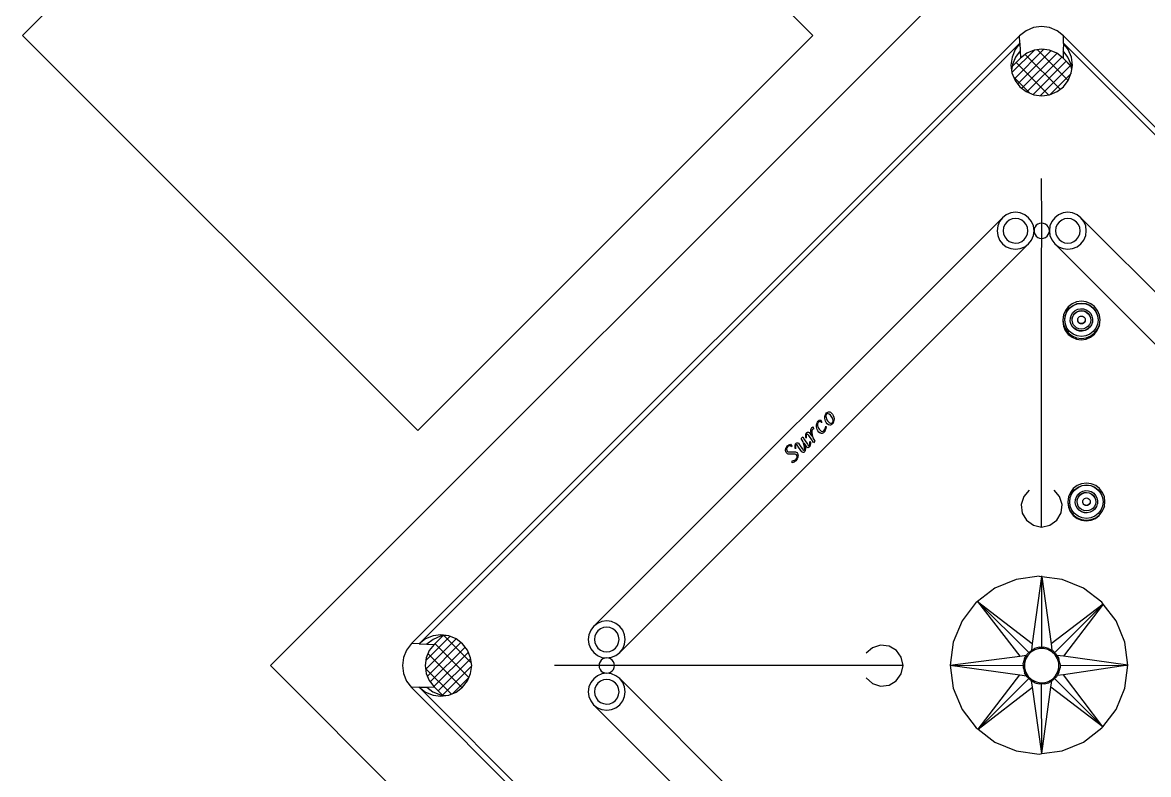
# Model space of a CAD drawing. Extents: x -32840 to 422982, y 280745 to 888746.
# Drawn here: x 98520 to 99426, y 808732 to 809338 of the extents above; entities that cross this region are included whole.
import ezdxf

# ---------------------------------------------------------------- set-up
doc = ezdxf.new("R2010")
doc.units = 0
doc.header["$LTSCALE"] = 1000
doc.layers.add('A - 100_CH$0$A_FURNITURE LAYOUT', color=36, linetype='Continuous')

# ---------------------------------------------------------------- blocks, each defined once
blk = doc.blocks.new('A - 101_CH$0$ccccccccccc333333333')
for p, q in [((392593.42, -281154.51), (392453.19, -281154.51)), ((392453.19, -281154.51), (392453.19, -281295.05)), ((392465.92, -281165.78), (392465.09, -281166.41)), ((392466.87, -281165.39), (392465.92, -281165.78)), ((392467.9, -281165.25), (392466.87, -281165.39)), ((392468.57, -281165.97), (392467.9, -281165.25)), ((392467.9, -281165.25), (392577.56, -281165.25)), ((392576.9, -281165.97), (392577.56, -281165.25)), ((392578.59, -281165.39), (392577.56, -281165.25)), ((392579.54, -281165.78), (392578.59, -281165.39)), ((392580.36, -281166.41), (392579.54, -281165.78)), ((392464.46, -281167.23), (392464.07, -281168.19)), ((392465.09, -281166.41), (392464.46, -281167.23)), ((392468.57, -281165.97), (392576.9, -281165.97)), ((392468.57, -281165.97), (392469.22, -281166.67)), ((392469.58, -281166.1), (392468.57, -281165.97)), ((392470.22, -281166.81), (392469.22, -281166.67)), ((392469.22, -281166.67), (392469.86, -281167.36)), ((392470.53, -281166.5), (392469.58, -281166.1)), ((392471.16, -281167.19), (392470.22, -281166.81)), ((392471.34, -281167.12), (392470.53, -281166.5)), ((392471.37, -281167.36), (392471.16, -281167.19)), ((392471.73, -281167.64), (392471.34, -281167.12)), ((392574.14, -281167.12), (392573.72, -281167.66)), ((392574.33, -281167.19), (392574.11, -281167.36)), ((392574.95, -281166.5), (392574.14, -281167.12)), ((392575.26, -281166.81), (392574.33, -281167.19)), ((392575.89, -281166.1), (392574.95, -281166.5)), ((392576.26, -281166.67), (392575.26, -281166.81)), ((392576.26, -281166.67), (392575.64, -281167.36)), ((392576.9, -281165.97), (392575.89, -281166.1)), ((392576.9, -281165.97), (392576.26, -281166.67)), ((392580.99, -281167.23), (392580.36, -281166.41)), ((392581.39, -281168.19), (392580.99, -281167.23)), ((392464.07, -281168.19), (392463.93, -281169.22)), ((392467.16, -281168.48), (392466.55, -281169.27)), ((392467.95, -281167.87), (392467.16, -281168.48)), ((392472.02, -281168.07), (392467.69, -281168.07)), ((392468.87, -281167.49), (392467.95, -281167.87)), ((392468.47, -281173.79), (392468.47, -281167.66)), ((392469.86, -281167.36), (392468.87, -281167.49)), ((392469.86, -281167.36), (392471.37, -281167.36)), ((392470.01, -281173.49), (392470.01, -281167.36)), ((392471.73, -281167.64), (392471.37, -281167.36)), ((392471.54, -281172.39), (392471.54, -281167.49)), ((392471.96, -281167.93), (392471.73, -281167.64)), ((392472.35, -281168.87), (392471.96, -281167.93)), ((392573.51, -281167.93), (392573.12, -281168.87)), ((392578.48, -281168.67), (392573.21, -281168.67)), ((392573.3, -281171.33), (392573.3, -281168.45)), ((392573.72, -281167.66), (392573.51, -281167.93)), ((392577.58, -281167.89), (392573.54, -281167.89)), ((392574.11, -281167.36), (392573.72, -281167.66)), ((392574.11, -281167.36), (392575.64, -281167.36)), ((392574.84, -281173.19), (392574.84, -281167.36)), ((392576.63, -281167.49), (392575.64, -281167.36)), ((392576.37, -281173.73), (392576.37, -281167.46)), ((392577.55, -281167.87), (392576.63, -281167.49)), ((392578.34, -281168.48), (392577.55, -281167.87)), ((392577.91, -281173.67), (392577.91, -281168.15)), ((392578.95, -281169.27), (392578.34, -281168.48)), ((392581.52, -281169.22), (392581.39, -281168.19)), ((392464.65, -281169.89), (392463.93, -281169.22)), ((392463.93, -281169.22), (392463.93, -281278.88)), ((392464.65, -281169.89), (392464.79, -281170.9)), ((392464.65, -281169.89), (392464.65, -281278.22)), ((392464.65, -281169.89), (392465.35, -281170.54)), ((392466.55, -281169.27), (392466.17, -281170.19)), ((392472.45, -281169.62), (392466.41, -281169.62)), ((392472.34, -281168.84), (392466.88, -281168.84)), ((392466.93, -281173.41), (392466.93, -281168.77)), ((392472.48, -281169.89), (392472.35, -281168.87)), ((392472.35, -281170.9), (392472.48, -281169.89)), ((392573.12, -281168.87), (392572.99, -281169.89)), ((392572.99, -281169.89), (392573.12, -281170.9)), ((392579.02, -281169.44), (392573.05, -281169.44)), ((392579.33, -281170.19), (392578.95, -281169.27)), ((392580.82, -281169.89), (392580.13, -281170.54)), ((392580.69, -281170.9), (392580.82, -281169.89)), ((392580.82, -281169.89), (392581.52, -281169.22)), ((392580.82, -281169.89), (392580.82, -281278.22)), ((392581.52, -281169.22), (392581.52, -281278.88)), ((392464.79, -281170.9), (392465.18, -281171.85)), ((392465.35, -281170.54), (392465.48, -281171.54)), ((392465.35, -281170.54), (392466.04, -281171.18)), ((392465.48, -281171.54), (392465.87, -281172.48)), ((392466.17, -281170.19), (392466.04, -281171.18)), ((392472.24, -281171.16), (392466.04, -281171.16)), ((392466.04, -281171.18), (392466.04, -281172.69)), ((392472.42, -281170.39), (392466.14, -281170.39)), ((392471.96, -281171.85), (392472.35, -281170.9)), ((392579.33, -281170.21), (392573.03, -281170.21)), ((392573.12, -281170.9), (392573.51, -281171.85)), ((392579.44, -281170.98), (392573.16, -281170.98)), ((392579.46, -281171.18), (392579.33, -281170.19)), ((392579.45, -281172.7), (392579.45, -281171.07)), ((392580.13, -281170.54), (392579.46, -281171.18)), ((392579.46, -281171.18), (392579.46, -281172.68)), ((392579.61, -281172.48), (392580, -281171.54)), ((392580, -281171.54), (392580.13, -281170.54)), ((392580.3, -281171.85), (392580.69, -281170.9)), ((392465.18, -281171.85), (392465.8, -281172.66)), ((392465.8, -281172.66), (392466.31, -281173.05)), ((392465.87, -281172.48), (392466.04, -281172.69)), ((392471.89, -281171.93), (392466.04, -281171.93)), ((392466.04, -281172.69), (392466.31, -281173.05)), ((392471.27, -281172.7), (392466.05, -281172.7)), ((392470.53, -281173.28), (392471.34, -281172.66)), ((392471.34, -281172.66), (392471.96, -281171.85)), ((392579.46, -281171.76), (392573.48, -281171.76)), ((392573.51, -281171.85), (392574.14, -281172.66)), ((392579.46, -281172.53), (392574.04, -281172.53)), ((392574.14, -281172.66), (392574.95, -281173.28)), ((392579.2, -281173.02), (392579.67, -281172.66)), ((392579.2, -281173.02), (392579.46, -281172.68)), ((392579.46, -281172.68), (392579.61, -281172.48)), ((392579.67, -281172.66), (392580.3, -281171.85)), ((392466.31, -281173.05), (392466.61, -281173.28)), ((392466.61, -281173.28), (392467.55, -281173.67)), ((392470.05, -281173.48), (392467.09, -281173.48)), ((392467.55, -281173.67), (392468.57, -281173.8)), ((392468.57, -281173.8), (392469.58, -281173.67)), ((392469.58, -281173.67), (392470.53, -281173.28)), ((392574.95, -281173.28), (392575.89, -281173.67)), ((392578.81, -281173.3), (392575, -281173.3)), ((392575.89, -281173.67), (392576.9, -281173.8)), ((392576.9, -281173.8), (392577.92, -281173.67)), ((392577.92, -281173.67), (392578.86, -281173.28)), ((392578.86, -281173.28), (392579.2, -281173.02)), ((392482.83, -281184.15), (392478.8, -281180.12)), ((392485.87, -281180.12), (392485.26, -281180.2)), ((392486.48, -281180.2), (392485.87, -281180.12)), ((392485.87, -281180.12), (392559.6, -281180.12)), ((392559.6, -281180.12), (392558.99, -281180.2)), ((392560.21, -281180.2), (392559.6, -281180.12)), ((392562.65, -281184.15), (392566.67, -281180.12)), ((392483.83, -281181.3), (392483.6, -281181.87)), ((392484.21, -281180.81), (392483.83, -281181.3)), ((392484.7, -281180.44), (392484.21, -281180.81)), ((392484.76, -281181.37), (392484.51, -281181.69)), ((392485.26, -281180.2), (392484.7, -281180.44)), ((392485.09, -281181.12), (392484.76, -281181.37)), ((392485.47, -281180.96), (392485.09, -281181.12)), ((392485.87, -281180.91), (392485.47, -281180.96)), ((392486.28, -281180.96), (392485.87, -281180.91)), ((392486.66, -281181.12), (392486.28, -281180.96)), ((392487.05, -281180.44), (392486.48, -281180.2)), ((392486.99, -281181.37), (392486.66, -281181.12)), ((392487.24, -281181.69), (392486.99, -281181.37)), ((392487.54, -281180.81), (392487.05, -281180.44)), ((392487.92, -281181.3), (392487.54, -281180.81)), ((392488.15, -281181.87), (392487.92, -281181.3)), ((392518.97, -281181.69), (392519.03, -281181.59)), ((392519.03, -281181.59), (392519.12, -281181.5)), ((392519.12, -281181.5), (392519.24, -281181.42)), ((392519.26, -281181.52), (392519.17, -281181.64)), ((392519.24, -281181.42), (392519.36, -281181.36)), ((392519.39, -281181.45), (392519.26, -281181.52)), ((392519.36, -281181.36), (392519.49, -281181.32)), ((392519.55, -281181.42), (392519.39, -281181.45)), ((392519.49, -281181.32), (392519.63, -281181.31)), ((392519.7, -281181.44), (392519.55, -281181.42)), ((392519.63, -281181.31), (392519.84, -281181.34)), ((392519.82, -281181.5), (392519.7, -281181.44)), ((392519.9, -281181.59), (392519.82, -281181.5)), ((392519.84, -281181.34), (392520.07, -281181.42)), ((392519.92, -281181.7), (392519.9, -281181.59)), ((392520.07, -281181.42), (392520, -281181.76)), ((392557.56, -281181.3), (392557.32, -281181.87)), ((392557.93, -281180.81), (392557.56, -281181.3)), ((392558.42, -281180.44), (392557.93, -281180.81)), ((392558.49, -281181.37), (392558.24, -281181.69)), ((392558.99, -281180.2), (392558.42, -281180.44)), ((392558.81, -281181.12), (392558.49, -281181.37)), ((392559.19, -281180.96), (392558.81, -281181.12)), ((392559.6, -281180.91), (392559.19, -281180.96)), ((392560, -281180.96), (392559.6, -281180.91)), ((392560.38, -281181.12), (392560, -281180.96)), ((392560.78, -281180.44), (392560.21, -281180.2)), ((392560.71, -281181.37), (392560.38, -281181.12)), ((392560.96, -281181.69), (392560.71, -281181.37)), ((392561.27, -281180.81), (392560.78, -281180.44)), ((392561.64, -281181.3), (392561.27, -281180.81)), ((392561.88, -281181.87), (392561.64, -281181.3)), ((392483.6, -281181.87), (392483.52, -281182.48)), ((392483.52, -281182.48), (392483.6, -281183.09)), ((392484.36, -281182.07), (392484.3, -281182.48)), ((392484.3, -281182.48), (392484.36, -281182.88)), ((392484.51, -281181.69), (392484.36, -281182.07)), ((392484.36, -281182.88), (392484.51, -281183.26)), ((392487.39, -281182.07), (392487.24, -281181.69)), ((392487.24, -281183.26), (392487.39, -281182.88)), ((392487.45, -281182.48), (392487.39, -281182.07)), ((392487.39, -281182.88), (392487.45, -281182.48)), ((392488.23, -281182.48), (392488.15, -281181.87)), ((392488.15, -281183.09), (392488.23, -281182.48)), ((392518.91, -281181.93), (392518.93, -281181.81)), ((392518.92, -281182.04), (392518.91, -281181.93)), ((392518.96, -281182.13), (392518.92, -281182.04)), ((392518.93, -281181.81), (392518.97, -281181.69)), ((392519.05, -281182.23), (392518.96, -281182.13)), ((392519.22, -281182.39), (392519.05, -281182.23)), ((392519.17, -281181.64), (392519.14, -281181.78)), ((392519.14, -281181.78), (392519.15, -281181.88)), ((392519.15, -281181.88), (392519.2, -281181.97)), ((392519.2, -281181.97), (392519.29, -281182.07)), ((392519.41, -281182.56), (392519.22, -281182.39)), ((392519.29, -281182.07), (392519.45, -281182.21)), ((392519.51, -281182.66), (392519.41, -281182.56)), ((392519.45, -281182.21), (392519.61, -281182.35)), ((392519.58, -281182.75), (392519.51, -281182.66)), ((392519.62, -281182.83), (392519.58, -281182.75)), ((392519.61, -281182.35), (392519.72, -281182.46)), ((392519.61, -281183.07), (392519.64, -281182.92)), ((392519.64, -281182.92), (392519.62, -281182.83)), ((392519.72, -281182.46), (392519.81, -281182.57)), ((392519.81, -281183.02), (392519.73, -281183.12)), ((392519.81, -281182.57), (392519.86, -281182.67)), ((392519.86, -281182.9), (392519.81, -281183.02)), ((392519.86, -281182.67), (392519.87, -281182.77)), ((392519.87, -281182.77), (392519.86, -281182.9)), ((392519.92, -281181.76), (392519.92, -281181.7)), ((392520, -281181.76), (392519.92, -281181.76)), ((392520.34, -281182.08), (392520.1, -281182.3)), ((392520.1, -281182.3), (392520.13, -281182.18)), ((392520.13, -281182.18), (392520.27, -281182.04)), ((392520.27, -281182.04), (392520.41, -281181.94)), ((392520.43, -281182.03), (392520.34, -281182.08)), ((392520.4, -281183.14), (392520.42, -281182.95)), ((392520.41, -281181.94), (392520.54, -281181.88)), ((392520.42, -281182.95), (392520.55, -281182.29)), ((392520.5, -281182.01), (392520.43, -281182.03)), ((392520.56, -281182.03), (392520.5, -281182.01)), ((392520.54, -281181.88), (392520.66, -281181.86)), ((392520.55, -281182.29), (392520.58, -281182.09)), ((392520.58, -281182.09), (392520.56, -281182.03)), ((392520.66, -281181.86), (392520.74, -281181.87)), ((392520.69, -281182.95), (392520.67, -281183.08)), ((392520.82, -281182.29), (392520.69, -281182.95)), ((392520.74, -281181.87), (392520.8, -281181.91)), ((392520.8, -281181.91), (392520.84, -281181.98)), ((392520.85, -281182.06), (392520.82, -281182.29)), ((392520.84, -281181.98), (392520.85, -281182.06)), ((392520.88, -281183.13), (392521.06, -281182.95)), ((392521.17, -281182.96), (392520.98, -281183.2)), ((392521.06, -281182.95), (392521.25, -281182.68)), ((392521.36, -281182.63), (392521.17, -281182.96)), ((392521.25, -281182.68), (392521.43, -281182.38)), ((392521.28, -281183.19), (392521.32, -281182.96)), ((392521.32, -281182.96), (392521.38, -281182.63)), ((392521.38, -281182.63), (392521.36, -281182.63)), ((392521.43, -281182.38), (392521.53, -281181.89)), ((392521.53, -281181.89), (392521.82, -281181.88)), ((392521.58, -281182.96), (392521.55, -281183.16)), ((392521.72, -281182.29), (392521.58, -281182.96)), ((392521.82, -281181.88), (392521.72, -281182.29)), ((392521.8, -281183.17), (392522.03, -281182.95)), ((392522.03, -281182.95), (392522.01, -281183.07)), ((392522.26, -281182.09), (392522.02, -281182.32)), ((392522.02, -281182.32), (392522.05, -281182.2)), ((392522.05, -281182.2), (392522.2, -281182.05)), ((392522.2, -281182.05), (392522.34, -281181.95)), ((392522.35, -281182.03), (392522.26, -281182.09)), ((392522.26, -281183.37), (392522.36, -281182.96)), ((392522.34, -281181.95), (392522.47, -281181.88)), ((392522.43, -281182.01), (392522.35, -281182.03)), ((392522.36, -281182.96), (392522.49, -281182.3)), ((392522.49, -281182.04), (392522.43, -281182.01)), ((392522.47, -281181.88), (392522.59, -281181.86)), ((392522.51, -281182.13), (392522.49, -281182.04)), ((392522.49, -281182.3), (392522.51, -281182.13)), ((392522.65, -281182.87), (392522.55, -281183.36)), ((392522.59, -281181.86), (392522.67, -281181.88)), ((392522.85, -281182.53), (392522.65, -281182.87)), ((392522.67, -281181.88), (392522.73, -281181.92)), ((392522.76, -281182.3), (392522.69, -281182.63)), ((392522.69, -281182.63), (392522.71, -281182.63)), ((392522.71, -281182.63), (392522.89, -281182.32)), ((392522.73, -281181.92), (392522.77, -281181.99)), ((392522.78, -281182.08), (392522.76, -281182.3)), ((392522.77, -281181.99), (392522.78, -281182.08)), ((392523.04, -281182.29), (392522.85, -281182.53)), ((392522.89, -281182.32), (392523.09, -281182.08)), ((392523.2, -281182.14), (392523.04, -281182.29)), ((392523.09, -281182.08), (392523.2, -281181.98)), ((392523.2, -281181.98), (392523.3, -281181.92)), ((392523.28, -281182.11), (392523.2, -281182.14)), ((392523.34, -281182.09), (392523.28, -281182.11)), ((392523.3, -281181.92), (392523.4, -281181.88)), ((392523.41, -281182.11), (392523.34, -281182.09)), ((392523.4, -281181.88), (392523.49, -281181.86)), ((392523.48, -281182.15), (392523.41, -281182.11)), ((392523.66, -281181.9), (392523.48, -281182.15)), ((392523.49, -281181.86), (392523.58, -281181.87)), ((392523.58, -281181.87), (392523.66, -281181.9)), ((392523.71, -281182.91), (392523.72, -281182.72)), ((392523.73, -281183.1), (392523.71, -281182.91)), ((392523.72, -281182.72), (392523.78, -281182.53)), ((392523.78, -281182.53), (392523.87, -281182.36)), ((392523.87, -281182.36), (392524, -281182.19)), ((392524, -281182.19), (392524.15, -281182.05)), ((392524.01, -281182.68), (392524, -281182.87)), ((392524, -281182.87), (392524.02, -281183.03)), ((392524.04, -281182.52), (392524.01, -281182.68)), ((392524.02, -281183.03), (392524.07, -281183.14)), ((392524.09, -281182.37), (392524.04, -281182.52)), ((392524.16, -281182.23), (392524.09, -281182.37)), ((392524.15, -281182.05), (392524.31, -281181.94)), ((392524.25, -281182.12), (392524.16, -281182.23)), ((392524.34, -281182.04), (392524.25, -281182.12)), ((392524.31, -281181.94), (392524.48, -281181.88)), ((392524.44, -281181.99), (392524.34, -281182.04)), ((392524.56, -281181.98), (392524.44, -281181.99)), ((392524.48, -281181.88), (392524.65, -281181.86)), ((392524.67, -281181.99), (392524.56, -281181.98)), ((392524.65, -281181.86), (392524.81, -281181.88)), ((392524.74, -281182.02), (392524.67, -281181.99)), ((392524.71, -281183.09), (392524.88, -281182.99)), ((392524.79, -281182.08), (392524.74, -281182.02)), ((392524.81, -281182.16), (392524.79, -281182.08)), ((392524.79, -281182.26), (392524.81, -281182.16)), ((392524.79, -281182.28), (392524.79, -281182.26)), ((392524.87, -281182.28), (392524.79, -281182.28)), ((392524.81, -281181.88), (392524.96, -281181.93)), ((392524.88, -281182.99), (392524.86, -281183.09)), ((392524.96, -281181.93), (392524.87, -281182.28)), ((392525.21, -281182.91), (392525.23, -281182.72)), ((392525.24, -281183.1), (392525.21, -281182.91)), ((392525.23, -281182.72), (392525.28, -281182.53)), ((392525.28, -281182.53), (392525.38, -281182.36)), ((392525.38, -281182.36), (392525.5, -281182.19)), ((392525.5, -281182.19), (392525.65, -281182.05)), ((392525.52, -281182.67), (392525.51, -281182.84)), ((392525.51, -281182.84), (392525.52, -281183.03)), ((392525.54, -281182.52), (392525.52, -281182.67)), ((392525.52, -281183.03), (392525.57, -281183.16)), ((392525.59, -281182.38), (392525.54, -281182.52)), ((392525.66, -281182.24), (392525.59, -281182.38)), ((392525.65, -281182.05), (392525.81, -281181.94)), ((392525.74, -281182.12), (392525.66, -281182.24)), ((392525.82, -281182.04), (392525.74, -281182.12)), ((392525.81, -281181.94), (392525.97, -281181.88)), ((392525.91, -281181.99), (392525.82, -281182.04)), ((392526.01, -281181.98), (392525.91, -281181.99)), ((392525.97, -281181.88), (392526.14, -281181.86)), ((392526.13, -281182), (392526.01, -281181.98)), ((392526.05, -281183.13), (392526.13, -281183.02)), ((392526.21, -281182.09), (392526.13, -281182)), ((392526.13, -281183.02), (392526.19, -281182.88)), ((392526.14, -281181.86), (392526.23, -281181.87)), ((392526.19, -281182.88), (392526.24, -281182.74)), ((392526.26, -281182.23), (392526.21, -281182.09)), ((392526.23, -281181.87), (392526.31, -281181.9)), ((392526.24, -281182.74), (392526.27, -281182.58)), ((392526.28, -281182.42), (392526.26, -281182.23)), ((392526.27, -281182.58), (392526.28, -281182.42)), ((392526.41, -281182.9), (392526.28, -281183.07)), ((392526.31, -281181.9), (392526.39, -281181.94)), ((392526.39, -281181.94), (392526.45, -281182)), ((392526.5, -281182.72), (392526.41, -281182.9)), ((392526.45, -281182), (392526.51, -281182.07)), ((392526.56, -281182.54), (392526.5, -281182.72)), ((392526.51, -281182.07), (392526.54, -281182.15)), ((392526.54, -281182.15), (392526.57, -281182.34)), ((392526.57, -281182.34), (392526.56, -281182.54)), ((392557.32, -281181.87), (392557.24, -281182.48)), ((392557.24, -281182.48), (392557.32, -281183.09)), ((392558.08, -281182.07), (392558.03, -281182.48)), ((392558.03, -281182.48), (392558.08, -281182.88)), ((392558.24, -281181.69), (392558.08, -281182.07)), ((392558.08, -281182.88), (392558.24, -281183.26)), ((392561.12, -281182.07), (392560.96, -281181.69)), ((392560.96, -281183.26), (392561.12, -281182.88)), ((392561.17, -281182.48), (392561.12, -281182.07)), ((392561.12, -281182.88), (392561.17, -281182.48)), ((392561.96, -281182.48), (392561.88, -281181.87)), ((392561.88, -281183.09), (392561.96, -281182.48)), ((392482.67, -281184.35), (392482.57, -281184.58)), ((392482.83, -281184.15), (392482.67, -281184.35)), ((392483.03, -281183.99), (392482.83, -281184.15)), ((392484.21, -281185.53), (392482.83, -281184.15)), ((392483.26, -281183.89), (392483.03, -281183.99)), ((392483.52, -281183.86), (392483.26, -281183.89)), ((392483.77, -281183.89), (392483.52, -281183.86)), ((392483.6, -281183.09), (392483.83, -281183.66)), ((392484, -281183.99), (392483.77, -281183.89)), ((392483.83, -281183.66), (392484.21, -281184.15)), ((392484.21, -281184.15), (392484, -281183.99)), ((392484.36, -281184.35), (392484.21, -281184.15)), ((392484.21, -281184.15), (392484.7, -281184.52)), ((392484.46, -281184.58), (392484.36, -281184.35)), ((392484.51, -281183.26), (392484.76, -281183.59)), ((392484.76, -281183.59), (392485.09, -281183.84)), ((392485.09, -281183.84), (392485.47, -281184)), ((392485.47, -281184), (392485.87, -281184.05)), ((392485.87, -281184.05), (392486.28, -281184)), ((392486.28, -281184), (392486.66, -281183.84)), ((392486.66, -281183.84), (392486.99, -281183.59)), ((392486.99, -281183.59), (392487.24, -281183.26)), ((392487.05, -281184.52), (392487.54, -281184.15)), ((392487.54, -281184.15), (392487.92, -281183.66)), ((392487.92, -281183.66), (392488.15, -281183.09)), ((392518.52, -281183.28), (392518.7, -281183.09)), ((392518.77, -281183.37), (392518.52, -281183.28)), ((392518.7, -281183.09), (392518.83, -281183.18)), ((392519.03, -281183.41), (392518.77, -281183.37)), ((392518.83, -281183.18), (392518.96, -281183.24)), ((392518.96, -281183.24), (392519.09, -281183.28)), ((392519.2, -281183.39), (392519.03, -281183.41)), ((392519.09, -281183.28), (392519.22, -281183.29)), ((392519.35, -281183.36), (392519.2, -281183.39)), ((392519.22, -281183.29), (392519.38, -281183.26)), ((392519.49, -281183.3), (392519.35, -281183.36)), ((392519.38, -281183.26), (392519.52, -281183.19)), ((392519.62, -281183.22), (392519.49, -281183.3)), ((392519.52, -281183.19), (392519.61, -281183.07)), ((392519.73, -281183.12), (392519.62, -281183.22)), ((392520.41, -281183.25), (392520.4, -281183.14)), ((392520.45, -281183.33), (392520.41, -281183.25)), ((392520.52, -281183.37), (392520.45, -281183.33)), ((392520.62, -281183.39), (392520.52, -281183.37)), ((392520.71, -281183.38), (392520.62, -281183.39)), ((392520.67, -281183.08), (392520.69, -281183.16)), ((392520.69, -281183.16), (392520.75, -281183.19)), ((392520.8, -281183.34), (392520.71, -281183.38)), ((392520.75, -281183.19), (392520.81, -281183.18)), ((392520.89, -281183.28), (392520.8, -281183.34)), ((392520.81, -281183.18), (392520.88, -281183.13)), ((392520.98, -281183.2), (392520.89, -281183.28)), ((392521.3, -281183.28), (392521.28, -281183.19)), ((392521.33, -281183.34), (392521.3, -281183.28)), ((392521.39, -281183.38), (392521.33, -281183.34)), ((392521.48, -281183.39), (392521.39, -281183.38)), ((392521.6, -281183.37), (392521.48, -281183.39)), ((392521.55, -281183.16), (392521.57, -281183.22)), ((392521.57, -281183.22), (392521.63, -281183.24)), ((392521.73, -281183.31), (392521.6, -281183.37)), ((392521.63, -281183.24), (392521.71, -281183.23)), ((392521.71, -281183.23), (392521.8, -281183.17)), ((392521.87, -281183.21), (392521.73, -281183.31)), ((392522.01, -281183.07), (392521.87, -281183.21)), ((392522.55, -281183.36), (392522.26, -281183.37)), ((392523.77, -281183.19), (392523.73, -281183.1)), ((392523.82, -281183.26), (392523.77, -281183.19)), ((392523.89, -281183.32), (392523.82, -281183.26)), ((392523.96, -281183.36), (392523.89, -281183.32)), ((392524.04, -281183.38), (392523.96, -281183.36)), ((392524.14, -281183.39), (392524.04, -281183.38)), ((392524.07, -281183.14), (392524.16, -281183.21)), ((392524.29, -281183.37), (392524.14, -281183.39)), ((392524.16, -281183.21), (392524.28, -281183.23)), ((392524.28, -281183.23), (392524.41, -281183.22)), ((392524.46, -281183.31), (392524.29, -281183.37)), ((392524.41, -281183.22), (392524.56, -281183.17)), ((392524.65, -281183.22), (392524.46, -281183.31)), ((392524.56, -281183.17), (392524.71, -281183.09)), ((392524.86, -281183.09), (392524.65, -281183.22)), ((392525.33, -281183.25), (392525.24, -281183.1)), ((392525.39, -281183.31), (392525.33, -281183.25)), ((392525.46, -281183.36), (392525.39, -281183.31)), ((392525.54, -281183.38), (392525.46, -281183.36)), ((392525.62, -281183.39), (392525.54, -281183.38)), ((392525.57, -281183.16), (392525.66, -281183.25)), ((392525.8, -281183.37), (392525.62, -281183.39)), ((392525.66, -281183.25), (392525.78, -281183.27)), ((392525.78, -281183.27), (392525.87, -281183.26)), ((392525.97, -281183.31), (392525.8, -281183.37)), ((392525.87, -281183.26), (392525.96, -281183.21)), ((392525.96, -281183.21), (392526.05, -281183.13)), ((392526.13, -281183.21), (392525.97, -281183.31)), ((392526.28, -281183.07), (392526.13, -281183.21)), ((392557.32, -281183.09), (392557.56, -281183.66)), ((392557.56, -281183.66), (392557.93, -281184.15)), ((392557.93, -281184.15), (392558.42, -281184.52)), ((392558.24, -281183.26), (392558.49, -281183.59)), ((392558.49, -281183.59), (392558.81, -281183.84)), ((392558.81, -281183.84), (392559.19, -281184)), ((392559.19, -281184), (392559.6, -281184.05)), ((392559.6, -281184.05), (392560, -281184)), ((392560, -281184), (392560.38, -281183.84)), ((392560.38, -281183.84), (392560.71, -281183.59)), ((392560.71, -281183.59), (392560.96, -281183.26)), ((392560.78, -281184.52), (392561.27, -281184.15)), ((392561.11, -281184.35), (392561.01, -281184.58)), ((392561.27, -281184.15), (392561.11, -281184.35)), ((392561.27, -281184.15), (392561.64, -281183.66)), ((392561.47, -281183.99), (392561.27, -281184.15)), ((392561.27, -281185.53), (392562.65, -281184.15)), ((392561.7, -281183.89), (392561.47, -281183.99)), ((392561.64, -281183.66), (392561.88, -281183.09)), ((392561.96, -281183.86), (392561.7, -281183.89)), ((392562.21, -281183.89), (392561.96, -281183.86)), ((392562.44, -281183.99), (392562.21, -281183.89)), ((392562.65, -281184.15), (392562.44, -281183.99)), ((392562.8, -281184.35), (392562.65, -281184.15)), ((392562.9, -281184.58), (392562.8, -281184.35)), ((392479.49, -281185.53), (392479.12, -281186.01)), ((392479.98, -281185.15), (392479.49, -281185.53)), ((392480.55, -281184.92), (392479.98, -281185.15)), ((392480.37, -281185.83), (392480.05, -281186.08)), ((392480.75, -281185.68), (392480.37, -281185.83)), ((392481.16, -281184.84), (392480.55, -281184.92)), ((392481.16, -281185.62), (392480.75, -281185.68)), ((392481.77, -281184.92), (392481.16, -281184.84)), ((392481.57, -281185.68), (392481.16, -281185.62)), ((392481.94, -281185.83), (392481.57, -281185.68)), ((392482.34, -281185.15), (392481.77, -281184.92)), ((392482.27, -281186.08), (392481.94, -281185.83)), ((392482.83, -281185.53), (392482.34, -281185.15)), ((392482.57, -281184.58), (392482.54, -281184.84)), ((392482.54, -281184.84), (392482.57, -281185.09)), ((392482.57, -281185.09), (392482.67, -281185.32)), ((392482.67, -281185.32), (392482.83, -281185.53)), ((392482.83, -281185.53), (392483.03, -281185.68)), ((392483.2, -281186.01), (392482.83, -281185.53)), ((392483.03, -281185.68), (392483.26, -281185.78)), ((392483.26, -281185.78), (392483.52, -281185.81)), ((392483.52, -281185.81), (392483.77, -281185.78)), ((392483.77, -281185.78), (392484, -281185.68)), ((392484, -281185.68), (392484.21, -281185.53)), ((392484.21, -281185.53), (392484.36, -281185.32)), ((392485.87, -281187.19), (392484.21, -281185.53)), ((392484.36, -281185.32), (392484.46, -281185.09)), ((392484.49, -281184.84), (392484.46, -281184.58)), ((392484.46, -281185.09), (392484.49, -281184.84)), ((392484.7, -281184.52), (392485.26, -281184.76)), ((392485.26, -281184.76), (392485.87, -281184.84)), ((392485.87, -281184.84), (392486.48, -281184.76)), ((392559.6, -281184.84), (392485.87, -281184.84)), ((392486.48, -281184.76), (392487.05, -281184.52)), ((392558.42, -281184.52), (392558.99, -281184.76)), ((392558.99, -281184.76), (392559.6, -281184.84)), ((392559.6, -281184.84), (392560.21, -281184.76)), ((392559.6, -281187.19), (392561.27, -281185.53)), ((392560.21, -281184.76), (392560.78, -281184.52)), ((392561.01, -281184.58), (392560.98, -281184.84)), ((392560.98, -281184.84), (392561.01, -281185.09)), ((392561.01, -281185.09), (392561.11, -281185.32)), ((392561.11, -281185.32), (392561.27, -281185.53)), ((392561.27, -281185.53), (392561.47, -281185.68)), ((392561.47, -281185.68), (392561.7, -281185.78)), ((392561.7, -281185.78), (392561.96, -281185.81)), ((392561.96, -281185.81), (392562.21, -281185.78)), ((392562.21, -281185.78), (392562.44, -281185.68)), ((392562.65, -281185.53), (392562.27, -281186.01)), ((392562.44, -281185.68), (392562.65, -281185.53)), ((392563.14, -281185.15), (392562.65, -281185.53)), ((392562.65, -281185.53), (392562.8, -281185.32)), ((392562.8, -281185.32), (392562.9, -281185.09)), ((392562.93, -281184.84), (392562.9, -281184.58)), ((392562.9, -281185.09), (392562.93, -281184.84)), ((392563.7, -281184.92), (392563.14, -281185.15)), ((392563.53, -281185.83), (392563.2, -281186.08)), ((392563.91, -281185.68), (392563.53, -281185.83)), ((392564.31, -281184.84), (392563.7, -281184.92)), ((392564.31, -281185.62), (392563.91, -281185.68)), ((392564.92, -281184.92), (392564.31, -281184.84)), ((392564.72, -281185.68), (392564.31, -281185.62)), ((392565.1, -281185.83), (392564.72, -281185.68)), ((392565.49, -281185.15), (392564.92, -281184.92)), ((392565.43, -281186.08), (392565.1, -281185.83)), ((392565.98, -281185.53), (392565.49, -281185.15)), ((392566.36, -281186.01), (392565.98, -281185.53)), ((392478.88, -281186.58), (392478.8, -281187.19)), ((392478.8, -281187.19), (392478.88, -281187.8)), ((392478.8, -281187.19), (392478.8, -281260.92)), ((392479.12, -281186.01), (392478.88, -281186.58)), ((392479.64, -281186.79), (392479.59, -281187.19)), ((392479.59, -281187.19), (392479.64, -281187.6)), ((392479.8, -281186.41), (392479.64, -281186.79)), ((392480.05, -281186.08), (392479.8, -281186.41)), ((392482.52, -281186.41), (392482.27, -281186.08)), ((392482.68, -281186.79), (392482.52, -281186.41)), ((392482.73, -281187.19), (392482.68, -281186.79)), ((392482.68, -281187.6), (392482.73, -281187.19)), ((392483.44, -281186.58), (392483.2, -281186.01)), ((392483.52, -281187.19), (392483.44, -281186.58)), ((392483.44, -281187.8), (392483.52, -281187.19)), ((392483.52, -281187.19), (392483.52, -281260.92)), ((392510.24, -281211.56), (392485.87, -281187.19)), ((392535.23, -281211.56), (392559.6, -281187.19)), ((392562.04, -281186.58), (392561.96, -281187.19)), ((392561.96, -281187.19), (392562.04, -281187.8)), ((392561.96, -281187.19), (392561.96, -281260.92)), ((392562.27, -281186.01), (392562.04, -281186.58)), ((392562.8, -281186.79), (392562.74, -281187.19)), ((392562.74, -281187.19), (392562.8, -281187.6)), ((392562.95, -281186.41), (392562.8, -281186.79)), ((392563.2, -281186.08), (392562.95, -281186.41)), ((392565.68, -281186.41), (392565.43, -281186.08)), ((392565.83, -281186.79), (392565.68, -281186.41)), ((392565.89, -281187.19), (392565.83, -281186.79)), ((392565.83, -281187.6), (392565.89, -281187.19)), ((392566.59, -281186.58), (392566.36, -281186.01)), ((392566.67, -281187.19), (392566.59, -281186.58)), ((392566.59, -281187.8), (392566.67, -281187.19)), ((392566.67, -281187.19), (392566.67, -281260.92)), ((392478.88, -281187.8), (392479.12, -281188.37)), ((392479.12, -281188.37), (392479.49, -281188.86)), ((392479.64, -281187.6), (392479.8, -281187.98)), ((392479.8, -281187.98), (392480.05, -281188.31)), ((392480.05, -281188.31), (392480.37, -281188.56)), ((392480.37, -281188.56), (392480.75, -281188.71)), ((392480.75, -281188.71), (392481.16, -281188.77)), ((392481.16, -281188.77), (392481.57, -281188.71)), ((392481.57, -281188.71), (392481.94, -281188.56)), ((392481.94, -281188.56), (392482.27, -281188.31)), ((392482.27, -281188.31), (392482.52, -281187.98)), ((392482.52, -281187.98), (392482.68, -281187.6)), ((392482.83, -281188.86), (392483.2, -281188.37)), ((392483.2, -281188.37), (392483.44, -281187.8)), ((392562.04, -281187.8), (392562.27, -281188.37)), ((392562.27, -281188.37), (392562.65, -281188.86)), ((392562.8, -281187.6), (392562.95, -281187.98)), ((392562.95, -281187.98), (392563.2, -281188.31)), ((392563.2, -281188.31), (392563.53, -281188.56)), ((392563.53, -281188.56), (392563.91, -281188.71)), ((392563.91, -281188.71), (392564.31, -281188.77)), ((392564.31, -281188.77), (392564.72, -281188.71)), ((392564.72, -281188.71), (392565.1, -281188.56)), ((392565.1, -281188.56), (392565.43, -281188.31)), ((392565.43, -281188.31), (392565.68, -281187.98)), ((392565.68, -281187.98), (392565.83, -281187.6)), ((392565.98, -281188.86), (392566.36, -281188.37)), ((392566.36, -281188.37), (392566.59, -281187.8)), ((392479.49, -281188.86), (392479.98, -281189.24)), ((392479.98, -281189.24), (392480.55, -281189.47)), ((392480.55, -281189.47), (392481.16, -281189.55)), ((392481.16, -281189.55), (392481.77, -281189.47)), ((392481.77, -281189.47), (392482.34, -281189.24)), ((392482.34, -281189.24), (392482.83, -281188.86)), ((392562.65, -281188.86), (392563.14, -281189.24)), ((392563.14, -281189.24), (392563.7, -281189.47)), ((392563.7, -281189.47), (392564.31, -281189.55)), ((392564.31, -281189.55), (392564.92, -281189.47)), ((392564.92, -281189.47), (392565.49, -281189.24)), ((392565.49, -281189.24), (392565.98, -281188.86)), ((392556.33, -281194.4), (392555.84, -281194.78)), ((392556.9, -281194.17), (392556.33, -281194.4)), ((392556.42, -281194.63), (392556.93, -281194.42)), ((392556.45, -281194.61), (392556.96, -281194.4)), ((392557.51, -281194.09), (392556.9, -281194.17)), ((392556.93, -281194.42), (392557.48, -281194.35)), ((392556.96, -281194.4), (392557.51, -281194.32)), ((392557.48, -281194.35), (392558.03, -281194.42)), ((392558.12, -281194.17), (392557.51, -281194.09)), ((392557.51, -281194.32), (392558.06, -281194.4)), ((392558.03, -281194.42), (392558.55, -281194.63)), ((392558.06, -281194.4), (392558.58, -281194.61)), ((392558.69, -281194.4), (392558.12, -281194.17)), ((392559.19, -281194.78), (392558.69, -281194.4)), ((392555.09, -281195.96), (392555.01, -281196.58)), ((392555.32, -281195.4), (392555.09, -281195.96)), ((392555.22, -281195.84), (392555.14, -281196.45)), ((392555.46, -281195.27), (392555.22, -281195.84)), ((392555.7, -281194.91), (392555.32, -281195.4)), ((392555.38, -281196.45), (392555.45, -281195.9)), ((392555.45, -281195.9), (392555.67, -281195.39)), ((392555.84, -281194.78), (392555.46, -281195.27)), ((392555.67, -281195.39), (392556, -281194.96)), ((392555.84, -281194.78), (392555.7, -281194.91)), ((392556, -281194.95), (392556.45, -281194.61)), ((392556, -281194.96), (392556.42, -281194.63)), ((392556, -281194.96), (392556, -281194.95)), ((392556.09, -281196.22), (392556.2, -281195.86)), ((392556.11, -281196.19), (392556.23, -281195.84)), ((392556.2, -281195.86), (392556.41, -281195.55)), ((392556.23, -281195.84), (392556.43, -281195.53)), ((392556.37, -281196.13), (392556.5, -281195.84)), ((392556.41, -281195.55), (392556.43, -281195.53)), ((392556.43, -281195.53), (392556.68, -281195.31)), ((392556.5, -281195.84), (392556.68, -281195.61)), ((392556.71, -281195.28), (392556.68, -281195.31)), ((392556.68, -281195.61), (392556.91, -281195.44)), ((392556.68, -281195.61), (392556.69, -281195.6)), ((392556.69, -281195.6), (392556.94, -281195.42)), ((392556.71, -281195.28), (392557.04, -281195.11)), ((392556.91, -281195.44), (392557.2, -281195.33)), ((392556.94, -281195.42), (392557.23, -281195.31)), ((392557.04, -281195.11), (392557.4, -281195.04)), ((392557.2, -281195.33), (392557.5, -281195.3)), ((392557.23, -281195.31), (392557.53, -281195.27)), ((392557.4, -281195.04), (392557.77, -281195.06)), ((392557.5, -281195.3), (392557.81, -281195.34)), ((392557.53, -281195.27), (392557.84, -281195.32)), ((392557.77, -281195.06), (392558.13, -281195.17)), ((392557.81, -281195.34), (392558.09, -281195.47)), ((392557.84, -281195.32), (392558.12, -281195.44)), ((392558.09, -281195.47), (392558.33, -281195.66)), ((392558.12, -281195.44), (392558.36, -281195.63)), ((392558.13, -281195.17), (392558.44, -281195.38)), ((392558.33, -281195.66), (392558.52, -281195.91)), ((392558.36, -281195.63), (392558.55, -281195.88)), ((392558.44, -281195.38), (392558.68, -281195.65)), ((392558.52, -281195.91), (392558.63, -281196.2)), ((392558.55, -281194.63), (392558.99, -281194.97)), ((392558.55, -281195.88), (392558.66, -281196.17)), ((392558.58, -281194.61), (392559.02, -281194.95)), ((392558.68, -281195.65), (392558.85, -281195.98)), ((392558.99, -281194.97), (392559.33, -281195.41)), ((392559.02, -281194.95), (392559.36, -281195.39)), ((392559.56, -281195.27), (392559.19, -281194.78)), ((392559.33, -281195.41), (392559.54, -281195.93)), ((392559.36, -281195.39), (392559.57, -281195.9)), ((392559.54, -281195.93), (392559.61, -281196.48)), ((392559.8, -281195.84), (392559.56, -281195.27)), ((392559.57, -281195.9), (392559.64, -281196.45)), ((392559.88, -281196.45), (392559.8, -281195.84)), ((392555.01, -281196.58), (392555.09, -281197.19)), ((392555.09, -281197.19), (392555.32, -281197.75)), ((392555.14, -281196.45), (392555.22, -281197.07)), ((392555.22, -281197.07), (392555.46, -281197.64)), ((392555.45, -281197.01), (392555.38, -281196.45)), ((392555.67, -281197.52), (392555.45, -281197.01)), ((392556.07, -281196.59), (392556.09, -281196.22)), ((392556.14, -281196.95), (392556.07, -281196.59)), ((392556.09, -281196.56), (392556.11, -281196.19)), ((392556.17, -281196.92), (392556.09, -281196.56)), ((392556.31, -281197.28), (392556.14, -281196.95)), ((392556.34, -281197.26), (392556.17, -281196.92)), ((392556.56, -281197.56), (392556.31, -281197.28)), ((392556.33, -281196.43), (392556.37, -281196.13)), ((392556.36, -281196.74), (392556.33, -281196.43)), ((392556.58, -281197.53), (392556.34, -281197.26)), ((392556.47, -281197.03), (392556.36, -281196.74)), ((392556.66, -281197.28), (392556.47, -281197.03)), ((392556.9, -281197.47), (392556.66, -281197.28)), ((392557.01, -281196.48), (392557.02, -281196.36)), ((392557.02, -281196.6), (392557.01, -281196.48)), ((392557.02, -281196.36), (392557.07, -281196.24)), ((392557.07, -281196.72), (392557.02, -281196.6)), ((392557.04, -281196.45), (392557.05, -281196.33)), ((392557.05, -281196.58), (392557.04, -281196.45)), ((392557.05, -281196.33), (392557.1, -281196.22)), ((392557.1, -281196.69), (392557.05, -281196.58)), ((392557.07, -281196.24), (392557.15, -281196.14)), ((392557.15, -281196.81), (392557.07, -281196.72)), ((392557.1, -281196.22), (392557.18, -281196.12)), ((392557.18, -281196.79), (392557.1, -281196.69)), ((392557.18, -281196.12), (392557.15, -281196.14)), ((392557.24, -281196.89), (392557.15, -281196.81)), ((392557.18, -281196.12), (392557.27, -281196.04)), ((392557.27, -281196.86), (392557.18, -281196.79)), ((392557.36, -281196.94), (392557.24, -281196.89)), ((392557.27, -281196.04), (392557.39, -281196)), ((392557.39, -281196.91), (392557.27, -281196.86)), ((392557.48, -281196.95), (392557.36, -281196.94)), ((392557.39, -281196), (392557.51, -281195.98)), ((392557.51, -281196.93), (392557.39, -281196.91)), ((392557.6, -281196.94), (392557.48, -281196.95)), ((392557.51, -281195.98), (392557.63, -281196)), ((392557.63, -281196.91), (392557.51, -281196.93)), ((392557.72, -281196.89), (392557.6, -281196.94)), ((392557.63, -281196), (392557.75, -281196.04)), ((392557.75, -281196.86), (392557.63, -281196.91)), ((392557.75, -281196.86), (392557.72, -281196.89)), ((392557.75, -281196.04), (392557.85, -281196.12)), ((392557.82, -281196.81), (392557.75, -281196.86)), ((392557.85, -281196.79), (392557.82, -281196.81)), ((392557.85, -281196.12), (392557.92, -281196.22)), ((392557.92, -281196.69), (392557.85, -281196.79)), ((392557.92, -281196.22), (392557.97, -281196.33)), ((392557.97, -281196.58), (392557.92, -281196.69)), ((392557.97, -281196.33), (392557.98, -281196.45)), ((392557.98, -281196.45), (392557.97, -281196.58)), ((392558.3, -281197.33), (392558.08, -281197.49)), ((392558.49, -281197.09), (392558.3, -281197.33)), ((392558.33, -281197.31), (392558.3, -281197.33)), ((392558.59, -281197.38), (392558.31, -281197.63)), ((392558.52, -281197.07), (392558.33, -281197.31)), ((392558.62, -281196.81), (392558.49, -281197.09)), ((392558.65, -281196.78), (392558.52, -281197.07)), ((392558.79, -281197.07), (392558.59, -281197.38)), ((392558.66, -281196.5), (392558.62, -281196.81)), ((392558.63, -281196.2), (392558.66, -281196.5)), ((392558.69, -281196.48), (392558.65, -281196.78)), ((392558.66, -281196.17), (392558.69, -281196.48)), ((392558.91, -281196.72), (392558.79, -281197.07)), ((392558.85, -281195.98), (392558.93, -281196.35)), ((392558.93, -281196.35), (392558.91, -281196.72)), ((392559.54, -281197.03), (392559.33, -281197.54)), ((392559.57, -281197.01), (392559.36, -281197.52)), ((392559.61, -281196.48), (392559.54, -281197.03)), ((392559.56, -281197.64), (392559.8, -281197.07)), ((392559.64, -281196.45), (392559.57, -281197.01)), ((392559.8, -281197.07), (392559.88, -281196.45)), ((392555.32, -281197.75), (392555.7, -281198.24)), ((392555.46, -281197.64), (392555.84, -281198.13)), ((392556, -281197.96), (392555.67, -281197.52)), ((392555.7, -281198.24), (392556.19, -281198.62)), ((392555.84, -281198.13), (392556.33, -281198.51)), ((392556.45, -281198.3), (392556, -281197.96)), ((392556.19, -281198.62), (392556.75, -281198.85)), ((392556.33, -281198.51), (392556.9, -281198.74)), ((392556.96, -281198.51), (392556.45, -281198.3)), ((392556.87, -281197.76), (392556.56, -281197.56)), ((392556.89, -281197.74), (392556.58, -281197.53)), ((392557.22, -281197.87), (392556.87, -281197.76)), ((392557.25, -281197.85), (392556.89, -281197.74)), ((392557.18, -281197.59), (392556.9, -281197.47)), ((392556.9, -281198.74), (392557.51, -281198.82)), ((392557.51, -281198.59), (392556.96, -281198.51)), ((392557.49, -281197.64), (392557.18, -281197.59)), ((392557.59, -281197.89), (392557.22, -281197.87)), ((392557.62, -281197.87), (392557.25, -281197.85)), ((392557.79, -281197.6), (392557.49, -281197.64)), ((392558.06, -281198.51), (392557.51, -281198.59)), ((392557.51, -281198.82), (392558.12, -281198.74)), ((392557.95, -281197.82), (392557.59, -281197.89)), ((392557.98, -281197.8), (392557.62, -281197.87)), ((392558.08, -281197.49), (392557.79, -281197.6)), ((392558.28, -281197.65), (392557.95, -281197.82)), ((392558.31, -281197.63), (392557.98, -281197.8)), ((392557.98, -281198.85), (392558.54, -281198.62)), ((392558.58, -281198.3), (392558.06, -281198.51)), ((392558.12, -281198.74), (392558.69, -281198.51)), ((392558.31, -281197.63), (392558.28, -281197.65)), ((392558.69, -281198.51), (392558.54, -281198.62)), ((392558.99, -281197.98), (392558.58, -281198.3)), ((392558.69, -281198.51), (392559.19, -281198.13)), ((392559.33, -281197.54), (392558.99, -281197.98)), ((392559.02, -281197.96), (392558.99, -281197.98)), ((392559.36, -281197.52), (392559.02, -281197.96)), ((392559.19, -281198.13), (392559.56, -281197.64)), ((392556.75, -281198.85), (392557.37, -281198.93)), ((392557.37, -281198.93), (392557.98, -281198.85)), ((392509.1, -281207.19), (392508.02, -281207.11)), ((392510.06, -281207.69), (392509.1, -281207.19)), ((392536.37, -281207.19), (392535.41, -281207.69)), ((392537.45, -281207.11), (392536.37, -281207.19)), ((392510.73, -281208.54), (392510.06, -281207.69)), ((392511.01, -281209.58), (392510.73, -281208.54)), ((392534.74, -281208.54), (392534.47, -281209.58)), ((392535.41, -281207.69), (392534.74, -281208.54)), ((392505.79, -281209.34), (392505.87, -281210.42)), ((392510.83, -281210.65), (392511.01, -281209.58)), ((392534.47, -281209.58), (392534.64, -281210.65)), ((392539.61, -281210.42), (392539.68, -281209.34)), ((392505.87, -281210.42), (392506.37, -281211.38)), ((392506.37, -281211.38), (392507.22, -281212.05)), ((392509.33, -281212.15), (392510.24, -281211.56)), ((392510.24, -281211.56), (392510.83, -281210.65)), ((392534.64, -281210.65), (392535.23, -281211.56)), ((392535.23, -281211.56), (392536.14, -281212.15)), ((392538.26, -281212.05), (392539.1, -281211.38)), ((392539.1, -281211.38), (392539.61, -281210.42)), ((392539.81, -281211.69), (392539.44, -281212.18)), ((392539.88, -281211.63), (392539.51, -281212.12)), ((392539.88, -281211.63), (392539.81, -281211.69)), ((392540.37, -281211.26), (392539.88, -281211.63)), ((392540.05, -281211.8), (392540.48, -281211.47)), ((392540.95, -281211.02), (392540.37, -281211.26)), ((392540.48, -281211.47), (392540.99, -281211.26)), ((392540.49, -281211.46), (392540.48, -281211.47)), ((392540.49, -281211.46), (392541.01, -281211.25)), ((392541.56, -281210.94), (392540.95, -281211.02)), ((392540.99, -281211.26), (392541.54, -281211.19)), ((392541.01, -281211.25), (392541.56, -281211.18)), ((392541.54, -281211.19), (392542.09, -281211.26)), ((392542.17, -281211.02), (392541.56, -281210.94)), ((392541.56, -281211.18), (392542.11, -281211.25)), ((392542.09, -281211.26), (392542.61, -281211.47)), ((392542.11, -281211.25), (392542.62, -281211.46)), ((392542.74, -281211.26), (392542.17, -281211.02)), ((392542.61, -281211.47), (392543.05, -281211.81)), ((392542.62, -281211.46), (392543.07, -281211.8)), ((392543.23, -281211.63), (392542.74, -281211.26)), ((392543.61, -281212.12), (392543.23, -281211.63)), ((392507.22, -281212.05), (392508.26, -281212.32)), ((392508.26, -281212.32), (392509.33, -281212.15)), ((392519.61, -281212.84), (392516.88, -281213.97)), ((392522.55, -281212.45), (392519.61, -281212.84)), ((392522.74, -281212.48), (392521.62, -281221.23)), ((392522.74, -281212.48), (392522.55, -281212.45)), ((392522.74, -281221.72), (392522.74, -281212.48)), ((392522.74, -281212.48), (392523.87, -281221.23)), ((392525.48, -281212.84), (392522.74, -281212.48)), ((392528.21, -281213.97), (392525.48, -281212.84)), ((392536.14, -281212.15), (392537.21, -281212.32)), ((392537.21, -281212.32), (392538.26, -281212.05)), ((392539.2, -281212.75), (392539.12, -281213.36)), ((392539.27, -281212.69), (392539.19, -281213.31)), ((392539.44, -281212.18), (392539.2, -281212.75)), ((392539.51, -281212.12), (392539.27, -281212.69)), ((392539.43, -281213.31), (392539.5, -281212.76)), ((392539.5, -281212.76), (392539.71, -281212.24)), ((392539.71, -281212.24), (392540.05, -281211.8)), ((392540.13, -281213.42), (392540.15, -281213.05)), ((392540.14, -281213.41), (392540.16, -281213.04)), ((392540.15, -281213.05), (392540.26, -281212.7)), ((392540.16, -281213.04), (392540.28, -281212.69)), ((392540.26, -281212.7), (392540.47, -281212.39)), ((392540.28, -281212.69), (392540.48, -281212.38)), ((392540.37, -281213.28), (392540.42, -281212.98)), ((392540.42, -281212.98), (392540.54, -281212.69)), ((392540.47, -281212.39), (392540.48, -281212.38)), ((392540.48, -281212.38), (392540.74, -281212.14)), ((392540.54, -281212.69), (392540.74, -281212.45)), ((392540.76, -281212.13), (392540.74, -281212.14)), ((392540.74, -281212.45), (392540.97, -281212.28)), ((392540.76, -281212.13), (392541.09, -281211.97)), ((392540.97, -281212.28), (392541.26, -281212.17)), ((392540.97, -281212.28), (392540.99, -281212.27)), ((392540.99, -281212.27), (392541.27, -281212.16)), ((392541.07, -281213.32), (392541.09, -281213.19)), ((392541.08, -281213.31), (392541.1, -281213.18)), ((392541.09, -281211.97), (392541.45, -281211.89)), ((392541.09, -281213.19), (392541.13, -281213.08)), ((392541.1, -281213.18), (392541.15, -281213.07)), ((392541.13, -281213.08), (392541.21, -281212.98)), ((392541.15, -281213.07), (392541.22, -281212.97)), ((392541.21, -281212.98), (392541.22, -281212.97)), ((392541.22, -281212.97), (392541.31, -281212.91)), ((392541.26, -281212.17), (392541.57, -281212.13)), ((392541.27, -281212.16), (392541.58, -281212.12)), ((392541.32, -281212.9), (392541.31, -281212.91)), ((392541.32, -281212.9), (392541.44, -281212.85)), ((392541.44, -281212.85), (392541.56, -281212.83)), ((392541.45, -281211.89), (392541.82, -281211.91)), ((392541.56, -281212.83), (392541.68, -281212.85)), ((392541.57, -281212.13), (392541.87, -281212.18)), ((392541.58, -281212.12), (392541.89, -281212.17)), ((392541.68, -281212.85), (392541.79, -281212.9)), ((392541.79, -281212.9), (392541.89, -281212.97)), ((392541.82, -281211.91), (392542.17, -281212.03)), ((392541.87, -281212.18), (392542.15, -281212.3)), ((392541.89, -281212.17), (392542.17, -281212.29)), ((392541.89, -281212.97), (392541.97, -281213.07)), ((392541.97, -281213.07), (392542.02, -281213.18)), ((392542.02, -281213.18), (392542.03, -281213.31)), ((392542.15, -281212.3), (392542.4, -281212.5)), ((392542.17, -281212.03), (392542.48, -281212.23)), ((392542.17, -281212.29), (392542.41, -281212.49)), ((392542.4, -281212.5), (392542.58, -281212.75)), ((392542.41, -281212.49), (392542.6, -281212.74)), ((392542.48, -281212.23), (392542.73, -281212.51)), ((392542.58, -281212.75), (392542.69, -281213.03)), ((392542.6, -281212.74), (392542.71, -281213.02)), ((392542.69, -281213.03), (392542.73, -281213.34)), ((392542.71, -281213.02), (392542.74, -281213.33)), ((392542.73, -281212.51), (392542.9, -281212.84)), ((392542.9, -281212.84), (392542.98, -281213.2)), ((392542.98, -281213.2), (392542.95, -281213.57)), ((392543.05, -281211.81), (392543.39, -281212.25)), ((392543.07, -281211.8), (392543.4, -281212.24)), ((392543.39, -281212.25), (392543.6, -281212.77)), ((392543.4, -281212.24), (392543.62, -281212.76)), ((392543.6, -281212.77), (392543.67, -281213.32)), ((392543.85, -281212.69), (392543.61, -281212.12)), ((392543.62, -281212.76), (392543.69, -281213.31)), ((392543.93, -281213.31), (392543.85, -281212.69)), ((392516.88, -281213.97), (392514.53, -281215.77)), ((392530.56, -281215.77), (392528.21, -281213.97)), ((392539.12, -281213.36), (392539.2, -281213.97)), ((392539.19, -281213.31), (392539.27, -281213.92)), ((392539.2, -281213.97), (392539.44, -281214.54)), ((392539.27, -281213.92), (392539.51, -281214.49)), ((392539.5, -281213.86), (392539.43, -281213.31)), ((392539.44, -281214.54), (392539.81, -281215.02)), ((392539.71, -281214.37), (392539.5, -281213.86)), ((392539.51, -281214.49), (392539.88, -281214.98)), ((392540.05, -281214.81), (392539.71, -281214.37)), ((392540.2, -281213.79), (392540.13, -281213.42)), ((392540.22, -281213.78), (392540.14, -281213.41)), ((392540.37, -281214.12), (392540.2, -281213.79)), ((392540.38, -281214.11), (392540.22, -281213.78)), ((392540.41, -281213.59), (392540.37, -281213.28)), ((392540.62, -281214.39), (392540.37, -281214.12)), ((392540.63, -281214.38), (392540.38, -281214.11)), ((392540.52, -281213.88), (392540.41, -281213.59)), ((392540.7, -281214.13), (392540.52, -281213.88)), ((392540.93, -281214.6), (392540.62, -281214.39)), ((392540.94, -281214.59), (392540.63, -281214.38)), ((392540.95, -281214.32), (392540.7, -281214.13)), ((392541.28, -281214.71), (392540.93, -281214.6)), ((392541.29, -281214.7), (392540.94, -281214.59)), ((392541.23, -281214.44), (392540.95, -281214.32)), ((392541.09, -281213.44), (392541.07, -281213.32)), ((392541.1, -281213.43), (392541.08, -281213.31)), ((392541.13, -281213.55), (392541.09, -281213.44)), ((392541.15, -281213.54), (392541.1, -281213.43)), ((392541.21, -281213.65), (392541.13, -281213.55)), ((392541.22, -281213.64), (392541.15, -281213.54)), ((392541.31, -281213.73), (392541.21, -281213.65)), ((392541.32, -281213.72), (392541.22, -281213.64)), ((392541.53, -281214.49), (392541.23, -281214.44)), ((392541.42, -281213.77), (392541.31, -281213.73)), ((392541.44, -281213.76), (392541.32, -281213.72)), ((392541.54, -281213.79), (392541.42, -281213.77)), ((392541.56, -281213.78), (392541.44, -281213.76)), ((392541.84, -281214.46), (392541.53, -281214.49)), ((392541.66, -281213.77), (392541.54, -281213.79)), ((392541.68, -281213.76), (392541.56, -281213.78)), ((392541.78, -281213.73), (392541.66, -281213.77)), ((392541.79, -281213.72), (392541.68, -281213.76)), ((392541.79, -281213.72), (392541.78, -281213.73)), ((392541.89, -281213.64), (392541.79, -281213.72)), ((392542.13, -281214.34), (392541.84, -281214.46)), ((392541.97, -281213.54), (392541.89, -281213.64)), ((392542.02, -281213.43), (392541.97, -281213.54)), ((392542.03, -281213.31), (392542.02, -281213.43)), ((392542.34, -281214.49), (392542.03, -281214.65)), ((392542.36, -281214.17), (392542.13, -281214.34)), ((392542.36, -281214.48), (392542.34, -281214.49)), ((392542.56, -281213.93), (392542.36, -281214.17)), ((392542.38, -281214.16), (392542.36, -281214.17)), ((392542.64, -281214.23), (392542.36, -281214.48)), ((392542.57, -281213.92), (392542.38, -281214.16)), ((392542.68, -281213.65), (392542.56, -281213.93)), ((392542.7, -281213.64), (392542.57, -281213.92)), ((392542.84, -281213.92), (392542.64, -281214.23)), ((392542.73, -281213.34), (392542.68, -281213.65)), ((392542.74, -281213.33), (392542.7, -281213.64)), ((392542.95, -281213.57), (392542.84, -281213.92)), ((392543.39, -281214.38), (392543.05, -281214.82)), ((392543.4, -281214.37), (392543.07, -281214.81)), ((392543.23, -281214.98), (392543.61, -281214.49)), ((392543.6, -281213.87), (392543.39, -281214.38)), ((392543.62, -281213.86), (392543.4, -281214.37)), ((392543.67, -281213.32), (392543.6, -281213.87)), ((392543.61, -281214.49), (392543.85, -281213.92)), ((392543.69, -281213.31), (392543.62, -281213.86)), ((392543.85, -281213.92), (392543.93, -281213.31)), ((392514.53, -281215.77), (392512.73, -281218.12)), ((392514.53, -281215.77), (392521.09, -281222.4)), ((392514.53, -281215.77), (392521.62, -281221.23)), ((392514.53, -281215.77), (392519.94, -281222.94)), ((392530.75, -281216.02), (392523.87, -281221.23)), ((392530.76, -281216.03), (392524.39, -281222.4)), ((392530.77, -281216.05), (392525.54, -281222.94)), ((392530.56, -281215.77), (392530.75, -281216.02)), ((392530.83, -281215.96), (392530.75, -281216.02)), ((392530.76, -281216.03), (392530.75, -281216.02)), ((392530.83, -281215.96), (392530.76, -281216.03)), ((392530.77, -281216.05), (392530.76, -281216.03)), ((392530.83, -281215.96), (392530.77, -281216.05)), ((392532.36, -281218.12), (392530.77, -281216.05)), ((392539.81, -281215.02), (392540.3, -281215.4)), ((392539.88, -281214.98), (392540.37, -281215.36)), ((392540.49, -281215.15), (392540.05, -281214.81)), ((392540.3, -281215.4), (392540.87, -281215.63)), ((392540.37, -281215.36), (392540.95, -281215.59)), ((392541.01, -281215.37), (392540.49, -281215.15)), ((392540.87, -281215.63), (392541.48, -281215.71)), ((392540.95, -281215.59), (392541.56, -281215.68)), ((392541.56, -281215.44), (392541.01, -281215.37)), ((392541.65, -281214.73), (392541.28, -281214.71)), ((392541.66, -281214.72), (392541.29, -281214.7)), ((392541.48, -281215.71), (392542.09, -281215.63)), ((392542.11, -281215.37), (392541.56, -281215.44)), ((392541.56, -281215.68), (392542.17, -281215.59)), ((392542.01, -281214.66), (392541.65, -281214.73)), ((392542.03, -281214.65), (392541.66, -281214.72)), ((392542.03, -281214.65), (392542.01, -281214.66)), ((392542.09, -281215.63), (392542.66, -281215.4)), ((392542.61, -281215.16), (392542.11, -281215.37)), ((392542.17, -281215.59), (392542.74, -281215.36)), ((392543.05, -281214.82), (392542.61, -281215.16)), ((392542.62, -281215.15), (392542.61, -281215.16)), ((392543.07, -281214.81), (392542.62, -281215.15)), ((392542.74, -281215.36), (392542.66, -281215.4)), ((392542.74, -281215.36), (392543.23, -281214.98)), ((392512.73, -281218.12), (392511.6, -281220.85)), ((392533.49, -281220.85), (392532.36, -281218.12)), ((392511.6, -281220.85), (392511.22, -281223.78)), ((392521.62, -281221.23), (392522.3, -281221.75)), ((392521.83, -281221.88), (392522.3, -281221.75)), ((392522.3, -281221.75), (392522.42, -281221.72)), ((392522.42, -281221.72), (392522.74, -281221.72)), ((392522.74, -281221.72), (392523.03, -281221.72)), ((392523.03, -281221.72), (392523.18, -281221.75)), ((392523.87, -281221.23), (392523.18, -281221.75)), ((392523.18, -281221.75), (392523.63, -281221.87)), ((392533.88, -281223.78), (392533.49, -281220.85)), ((392511.25, -281224.06), (392519.94, -281222.94)), ((392519.94, -281222.94), (392520.44, -281223.6)), ((392520.44, -281223.6), (392520.55, -281223.16)), ((392520.86, -281222.63), (392520.55, -281223.16)), ((392520.69, -281223.25), (392520.55, -281223.81)), ((392520.97, -281222.75), (392520.69, -281223.25)), ((392520.86, -281222.63), (392521.09, -281222.4)), ((392521.37, -281222.33), (392520.97, -281222.75)), ((392521.09, -281222.4), (392521.29, -281222.19)), ((392521.83, -281221.88), (392521.29, -281222.19)), ((392521.86, -281222.04), (392521.37, -281222.33)), ((392522.41, -281221.88), (392521.86, -281222.04)), ((392522.98, -281221.87), (392522.41, -281221.88)), ((392523.54, -281222.01), (392522.98, -281221.87)), ((392524.04, -281222.29), (392523.54, -281222.01)), ((392524.16, -281222.18), (392523.63, -281221.87)), ((392524.46, -281222.68), (392524.04, -281222.29)), ((392524.16, -281222.18), (392524.39, -281222.4)), ((392524.39, -281222.4), (392524.6, -281222.61)), ((392524.75, -281223.18), (392524.46, -281222.68)), ((392524.91, -281223.14), (392524.6, -281222.61)), ((392524.91, -281223.73), (392524.75, -281223.18)), ((392524.91, -281223.14), (392525.04, -281223.6)), ((392525.54, -281222.94), (392525.04, -281223.6)), ((392533.84, -281224.06), (392525.54, -281222.94)), ((392511.22, -281223.78), (392511.25, -281224.06)), ((392511.25, -281224.06), (392519.94, -281225.17)), ((392511.25, -281224.06), (392511.6, -281226.72)), ((392520.4, -281224.06), (392511.25, -281224.06)), ((392519.94, -281225.17), (392520.44, -281224.51)), ((392520.4, -281223.76), (392520.44, -281223.6)), ((392520.4, -281224.06), (392520.4, -281223.76)), ((392520.4, -281224.37), (392520.4, -281224.06)), ((392520.44, -281224.51), (392520.4, -281224.37)), ((392520.56, -281224.97), (392520.44, -281224.51)), ((392520.55, -281223.81), (392520.56, -281224.38)), ((392520.56, -281224.38), (392520.72, -281224.93)), ((392524.78, -281224.86), (392524.92, -281224.3)), ((392524.92, -281224.3), (392524.91, -281223.73)), ((392525.03, -281224.51), (392524.92, -281224.95)), ((392525.08, -281224.35), (392525.03, -281224.51)), ((392525.54, -281225.17), (392525.03, -281224.51)), ((392525.04, -281223.6), (392525.07, -281223.74)), ((392525.07, -281223.74), (392525.07, -281224.06)), ((392525.07, -281224.06), (392533.84, -281224.06)), ((392525.07, -281224.06), (392525.08, -281224.35)), ((392533.84, -281224.06), (392525.54, -281225.17)), ((392533.49, -281226.72), (392533.84, -281224.06)), ((392533.84, -281224.06), (392533.88, -281223.78)), ((392514.8, -281232), (392519.94, -281225.17)), ((392514.8, -281232), (392521.08, -281225.71)), ((392520.56, -281224.97), (392520.87, -281225.5)), ((392520.72, -281224.93), (392521.01, -281225.43)), ((392521.08, -281225.71), (392520.87, -281225.5)), ((392521.01, -281225.43), (392521.43, -281225.83)), ((392521.31, -281225.93), (392521.08, -281225.71)), ((392521.31, -281225.93), (392521.84, -281226.24)), ((392521.43, -281225.83), (392521.93, -281226.1)), ((392521.93, -281226.1), (392522.49, -281226.24)), ((392523.06, -281226.23), (392523.61, -281226.07)), ((392523.61, -281226.07), (392524.11, -281225.78)), ((392523.65, -281226.23), (392524.18, -281225.92)), ((392524.11, -281225.78), (392524.51, -281225.36)), ((392524.39, -281225.71), (392524.18, -281225.92)), ((392524.61, -281225.48), (392524.39, -281225.71)), ((392524.39, -281225.71), (392530.56, -281231.8)), ((392524.51, -281225.36), (392524.78, -281224.86)), ((392524.61, -281225.48), (392524.92, -281224.95)), ((392530.56, -281231.8), (392525.54, -281225.17)), ((392511.6, -281226.72), (392512.73, -281229.45)), ((392514.8, -281232), (392521.63, -281226.83)), ((392521.63, -281226.83), (392522.26, -281226.35)), ((392522.74, -281235.09), (392521.63, -281226.83)), ((392522.26, -281226.35), (392521.84, -281226.24)), ((392522.44, -281226.39), (392522.26, -281226.35)), ((392522.74, -281226.39), (392522.44, -281226.39)), ((392522.49, -281226.24), (392523.06, -281226.23)), ((392522.74, -281235.09), (392522.74, -281226.39)), ((392523.05, -281226.39), (392522.74, -281226.39)), ((392522.74, -281235.09), (392523.87, -281226.83)), ((392523.22, -281226.35), (392523.05, -281226.39)), ((392523.65, -281226.23), (392523.22, -281226.35)), ((392523.87, -281226.83), (392523.22, -281226.35)), ((392530.56, -281231.8), (392523.87, -281226.83)), ((392532.36, -281229.45), (392533.49, -281226.72)), ((392512.73, -281229.45), (392514.53, -281231.8)), ((392530.56, -281231.8), (392532.36, -281229.45)), ((392514.53, -281231.8), (392514.8, -281232)), ((392528.21, -281233.6), (392530.56, -281231.8)), ((392514.8, -281232), (392516.88, -281233.6)), ((392516.88, -281233.6), (392519.61, -281234.73)), ((392519.61, -281234.73), (392522.55, -281235.11)), ((392522.74, -281235.09), (392525.48, -281234.73)), ((392525.48, -281234.73), (392528.21, -281233.6)), ((392522.55, -281235.11), (392522.74, -281235.09))]:
    blk.add_line(p, q)
blk = doc.blocks.new('CHESS')
at = {"layer": 'A - 100_CH$0$A_FURNITURE LAYOUT', "elevation": -1.03}
blk.add_lwpolyline([(253028.64, -872812.4), (253478.64, -872812.4), (253478.64, -872362.4), (253028.64, -872362.4)], close=True, dxfattribs=at)
at = {"layer": 'A - 100_CH$0$A_FURNITURE LAYOUT', "xscale": 6.314329410915386, "yscale": 6.314329410915386, "zscale": 6.314329410915386}
blk.add_blockref('A - 101_CH$0$ccccccccccc333333333', (-2225267.81, 902439.8), dxfattribs=at)

msp = doc.modelspace()

# ---------------------------------------------------------------- block references
at = {"rotation": 44.99999999999994}
msp.add_blockref('CHESS', (-697251.96, 1247262.7, 0), dxfattribs=at)

doc.saveas('drawing.dxf')
